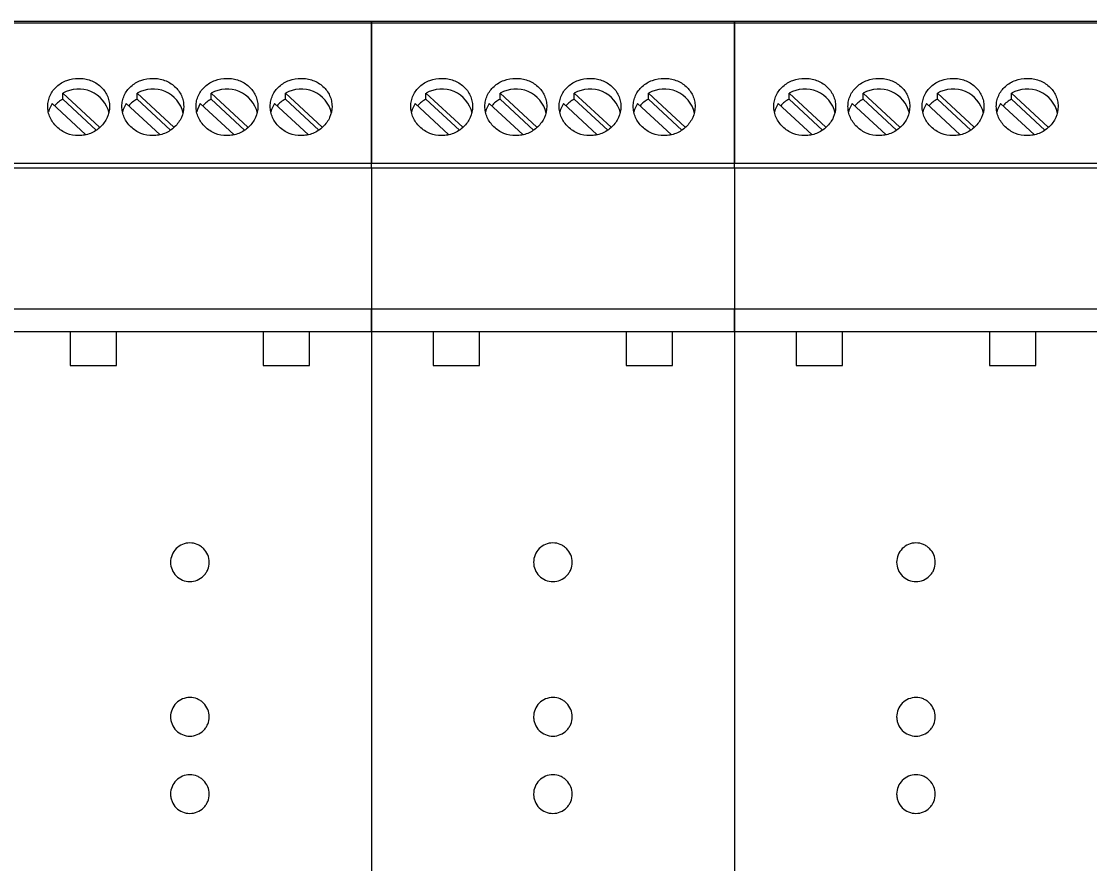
# Model space of a CAD drawing. Header units: millimetres. Extents: x 4137 to 6698, y 1400 to 3585.
# Drawn here: x 5140.4 to 5209.5, y 2240.8 to 2295.3 of the extents above; entities that cross this region are included whole.
import ezdxf

# ---------------------------------------------------------------- set-up
doc = ezdxf.new("R2010")
doc.units = ezdxf.units.MM
doc.layers.add('000-PI-Oprema', color=30, linetype='Continuous', lineweight=5)

msp = doc.modelspace()

# ---------------------------------------------------------------- linework, layer by layer
at = {"layer": '000-PI-Oprema', "color": 0, "linetype": 'ByBlock', "lineweight": 0}
for p, q in [((5163.045, 2295.278), (5139.545, 2295.278)), ((5139.545, 2295.178), (5163.045, 2295.178)), ((5163.045, 2295.278), (5163.045, 2295.178)), ((5186.545, 2295.278), (5163.045, 2295.278)), ((5163.045, 2295.178), (5163.045, 2295.278)), ((5163.045, 2295.178), (5163.045, 2286.078)), ((5163.045, 2286.078), (5163.045, 2295.178)), ((5163.045, 2295.178), (5186.545, 2295.178)), ((5186.545, 2295.278), (5186.545, 2295.178)), ((5210.045, 2295.278), (5186.545, 2295.278)), ((5186.545, 2295.178), (5186.545, 2295.278)), ((5186.545, 2295.178), (5186.545, 2286.078)), ((5186.545, 2286.078), (5186.545, 2295.178)), ((5186.545, 2295.178), (5210.045, 2295.178)), ((5143.079, 2290.252), (5143.079, 2290.627)), ((5145.455, 2288.424), (5143.079, 2290.627)), ((5145.24, 2288.249), (5143.079, 2290.252)), ((5147.879, 2290.252), (5147.879, 2290.627)), ((5150.255, 2288.424), (5147.879, 2290.627)), ((5150.04, 2288.249), (5147.879, 2290.252)), ((5152.679, 2290.252), (5152.679, 2290.627)), ((5155.055, 2288.424), (5152.679, 2290.627)), ((5154.84, 2288.249), (5152.679, 2290.252)), ((5157.479, 2290.252), (5157.479, 2290.627)), ((5159.855, 2288.424), (5157.479, 2290.627)), ((5159.64, 2288.249), (5157.479, 2290.252)), ((5166.579, 2290.252), (5166.579, 2290.627)), ((5168.955, 2288.424), (5166.579, 2290.627)), ((5168.74, 2288.249), (5166.579, 2290.252)), ((5171.379, 2290.252), (5171.379, 2290.627)), ((5173.755, 2288.424), (5171.379, 2290.627)), ((5173.54, 2288.249), (5171.379, 2290.252)), ((5176.179, 2290.252), (5176.179, 2290.627)), ((5178.555, 2288.424), (5176.179, 2290.627)), ((5178.34, 2288.249), (5176.179, 2290.252)), ((5180.979, 2290.252), (5180.979, 2290.627)), ((5183.355, 2288.424), (5180.979, 2290.627)), ((5183.14, 2288.249), (5180.979, 2290.252)), ((5190.079, 2290.252), (5190.079, 2290.627)), ((5192.455, 2288.424), (5190.079, 2290.627)), ((5192.24, 2288.249), (5190.079, 2290.252)), ((5194.879, 2290.252), (5194.879, 2290.627)), ((5197.255, 2288.424), (5194.879, 2290.627)), ((5197.04, 2288.249), (5194.879, 2290.252)), ((5199.679, 2290.252), (5199.679, 2290.627)), ((5202.055, 2288.424), (5199.679, 2290.627)), ((5201.84, 2288.249), (5199.679, 2290.252)), ((5204.479, 2290.252), (5204.479, 2290.627)), ((5206.855, 2288.424), (5204.479, 2290.627)), ((5206.64, 2288.249), (5204.479, 2290.252)), ((5142.372, 2289.971), (5144.544, 2287.957)), ((5147.172, 2289.971), (5149.344, 2287.957)), ((5151.972, 2289.971), (5154.144, 2287.957)), ((5156.772, 2289.971), (5158.944, 2287.957)), ((5165.872, 2289.971), (5168.044, 2287.957)), ((5170.672, 2289.971), (5172.844, 2287.957)), ((5175.472, 2289.971), (5177.644, 2287.957)), ((5180.272, 2289.971), (5182.444, 2287.957)), ((5189.372, 2289.971), (5191.544, 2287.957)), ((5194.172, 2289.971), (5196.344, 2287.957)), ((5198.972, 2289.971), (5201.144, 2287.957)), ((5203.772, 2289.971), (5205.944, 2287.957)), ((5163.045, 2286.078), (5139.545, 2286.078)), ((5163.045, 2285.778), (5163.045, 2286.078)), ((5186.545, 2286.078), (5163.045, 2286.078)), ((5163.045, 2285.778), (5163.045, 2286.078)), ((5186.545, 2285.778), (5186.545, 2286.078)), ((5210.045, 2286.078), (5186.545, 2286.078)), ((5186.545, 2285.778), (5186.545, 2286.078)), ((5163.045, 2285.778), (5139.545, 2285.778)), ((5163.045, 2285.778), (5163.045, 2276.672)), ((5186.545, 2285.778), (5163.045, 2285.778)), ((5163.045, 2285.778), (5163.045, 2276.672)), ((5186.545, 2285.778), (5186.545, 2276.672)), ((5210.045, 2285.778), (5186.545, 2285.778)), ((5186.545, 2285.778), (5186.545, 2276.672)), ((5139.545, 2276.672), (5163.045, 2276.672)), ((5163.045, 2276.672), (5163.045, 2275.204)), ((5163.045, 2276.672), (5186.545, 2276.672)), ((5163.045, 2275.204), (5163.045, 2276.672)), ((5186.545, 2276.672), (5186.545, 2275.204)), ((5186.545, 2276.672), (5210.045, 2276.672)), ((5186.545, 2275.204), (5186.545, 2276.672)), ((5139.545, 2275.204), (5143.545, 2275.204)), ((5143.545, 2275.204), (5143.545, 2273.004)), ((5143.545, 2275.204), (5146.545, 2275.204)), ((5146.545, 2273.004), (5146.545, 2275.204)), ((5146.545, 2275.204), (5156.045, 2275.204)), ((5156.045, 2275.204), (5156.045, 2273.004)), ((5156.045, 2275.204), (5159.045, 2275.204)), ((5159.045, 2273.004), (5159.045, 2275.204)), ((5159.045, 2275.204), (5163.045, 2275.204)), ((5163.045, 2275.204), (5163.045, 2195.778)), ((5163.045, 2275.204), (5163.045, 2195.778)), ((5163.045, 2275.204), (5167.045, 2275.204)), ((5167.045, 2275.204), (5167.045, 2273.004)), ((5167.045, 2275.204), (5170.045, 2275.204)), ((5170.045, 2273.004), (5170.045, 2275.204)), ((5170.045, 2275.204), (5179.545, 2275.204)), ((5179.545, 2275.204), (5179.545, 2273.004)), ((5179.545, 2275.204), (5182.545, 2275.204)), ((5182.545, 2273.004), (5182.545, 2275.204)), ((5182.545, 2275.204), (5186.545, 2275.204)), ((5186.545, 2275.204), (5186.545, 2195.778)), ((5186.545, 2275.204), (5186.545, 2195.778)), ((5186.545, 2275.204), (5190.545, 2275.204)), ((5190.545, 2275.204), (5190.545, 2273.004)), ((5190.545, 2275.204), (5193.545, 2275.204)), ((5193.545, 2273.004), (5193.545, 2275.204)), ((5193.545, 2275.204), (5203.045, 2275.204)), ((5203.045, 2275.204), (5203.045, 2273.004)), ((5203.045, 2275.204), (5206.045, 2275.204)), ((5206.045, 2273.004), (5206.045, 2275.204)), ((5206.045, 2275.204), (5210.045, 2275.204)), ((5143.545, 2273.004), (5146.545, 2273.004)), ((5156.045, 2273.004), (5159.045, 2273.004)), ((5167.045, 2273.004), (5170.045, 2273.004)), ((5179.545, 2273.004), (5182.545, 2273.004)), ((5190.545, 2273.004), (5193.545, 2273.004)), ((5203.045, 2273.004), (5206.045, 2273.004))]:
    msp.add_line(p, q, dxfattribs=at)
at = {"layer": '000-PI-Oprema', "color": 0, "linetype": 'ByBlock', "lineweight": 0, "flags": 128}
for points in [[(5142.372, 2289.971), (5142.18, 2289.565), (5142.138, 2289.414)], [(5147.172, 2289.971), (5146.98, 2289.565), (5146.938, 2289.414)], [(5151.972, 2289.971), (5151.78, 2289.565), (5151.738, 2289.414)], [(5156.772, 2289.971), (5156.58, 2289.565), (5156.538, 2289.414)], [(5165.872, 2289.971), (5165.68, 2289.565), (5165.638, 2289.414)], [(5170.672, 2289.971), (5170.48, 2289.565), (5170.438, 2289.414)], [(5175.472, 2289.971), (5175.28, 2289.565), (5175.238, 2289.414)], [(5180.272, 2289.971), (5180.08, 2289.565), (5180.038, 2289.414)], [(5189.372, 2289.971), (5189.18, 2289.565), (5189.138, 2289.414)], [(5194.172, 2289.971), (5193.98, 2289.565), (5193.938, 2289.414)], [(5198.972, 2289.971), (5198.78, 2289.565), (5198.738, 2289.414)], [(5203.772, 2289.971), (5203.58, 2289.565), (5203.538, 2289.414)]]:
    msp.add_lwpolyline(points, dxfattribs=at)
at = {"layer": '000-PI-Oprema', "color": 0, "linetype": 'ByBlock', "lineweight": 0}
for centre, radius, start, end in [((5144.098, 2288.879), 2.023, 13.40006, 120.22754), ((5148.898, 2288.879), 2.023, 13.40006, 120.22754), ((5153.698, 2288.879), 2.023, 13.40006, 120.22754), ((5158.498, 2288.879), 2.023, 13.40006, 120.22754), ((5167.598, 2288.879), 2.023, 13.40006, 120.22754), ((5172.398, 2288.879), 2.023, 13.40006, 120.22754), ((5177.198, 2288.879), 2.023, 13.40006, 120.22754), ((5181.998, 2288.879), 2.023, 13.40006, 120.22754), ((5191.098, 2288.879), 2.023, 13.40006, 120.22754), ((5195.898, 2288.879), 2.023, 13.40006, 120.22754), ((5200.698, 2288.879), 2.023, 13.40006, 120.22754), ((5205.498, 2288.879), 2.023, 13.40006, 120.22754), ((5144.017, 2288.527), 1.964, 118.52592, 138.89397), ((5148.817, 2288.527), 1.964, 118.52592, 138.89397), ((5153.617, 2288.527), 1.964, 118.52592, 138.89397), ((5158.417, 2288.527), 1.964, 118.52592, 138.89397), ((5167.517, 2288.527), 1.964, 118.52592, 138.89397), ((5172.317, 2288.527), 1.964, 118.52592, 138.89397), ((5177.117, 2288.527), 1.964, 118.52592, 138.89397), ((5181.917, 2288.527), 1.964, 118.52592, 138.89397), ((5191.017, 2288.527), 1.964, 118.52592, 138.89397), ((5195.817, 2288.527), 1.964, 118.52592, 138.89397), ((5200.617, 2288.527), 1.964, 118.52592, 138.89397), ((5205.417, 2288.527), 1.964, 118.52592, 138.89397)]:
    msp.add_arc(centre, radius, start, end, dxfattribs=at)
for points, knots in [([(5144.095, 2287.883), (5144.227, 2287.883), (5144.357, 2287.896), (5144.613, 2287.945), (5144.74, 2287.982), (5144.982, 2288.079), (5145.097, 2288.138), (5145.314, 2288.278), (5145.417, 2288.359), (5145.694, 2288.623), (5145.843, 2288.835), (5146.042, 2289.289), (5146.095, 2289.535), (5146.095, 2289.898), (5146.082, 2290.021), (5146.031, 2290.256), (5145.993, 2290.371), (5145.893, 2290.591), (5145.83, 2290.698), (5145.686, 2290.894), (5145.603, 2290.985), (5145.416, 2291.152), (5145.316, 2291.227), (5145.099, 2291.356), (5144.982, 2291.412), (5144.74, 2291.501), (5144.615, 2291.535), (5144.359, 2291.58), (5144.226, 2291.592), (5143.835, 2291.592), (5143.571, 2291.546), (5143.09, 2291.368), (5142.867, 2291.236), (5142.59, 2290.988), (5142.505, 2290.895), (5142.36, 2290.699), (5142.298, 2290.594), (5142.198, 2290.374), (5142.159, 2290.257), (5142.108, 2290.022), (5142.095, 2289.902), (5142.095, 2289.657), (5142.108, 2289.536), (5142.158, 2289.297), (5142.197, 2289.178), (5142.297, 2288.949), (5142.358, 2288.84), (5142.503, 2288.634), (5142.587, 2288.536), (5142.864, 2288.271), (5143.087, 2288.128), (5143.568, 2287.935), (5143.83, 2287.883), (5144.095, 2287.883)], [0, 0, 0, 0, 0.03125, 0.03125, 0.0625, 0.0625, 0.09375, 0.09375, 0.125, 0.125, 0.1875, 0.1875, 0.25, 0.25, 0.28125, 0.28125, 0.3125, 0.3125, 0.34375, 0.34375, 0.375, 0.375, 0.40625, 0.40625, 0.4375, 0.4375, 0.46875, 0.46875, 0.5, 0.5, 0.5625, 0.5625, 0.625, 0.625, 0.65625, 0.65625, 0.6875, 0.6875, 0.71875, 0.71875, 0.75, 0.75, 0.78125, 0.78125, 0.8125, 0.8125, 0.84375, 0.84375, 0.875, 0.875, 0.9375, 0.9375, 1, 1, 1, 1]), ([(5148.895, 2287.883), (5149.027, 2287.883), (5149.157, 2287.896), (5149.413, 2287.945), (5149.54, 2287.982), (5149.782, 2288.079), (5149.897, 2288.138), (5150.114, 2288.278), (5150.217, 2288.359), (5150.494, 2288.623), (5150.643, 2288.835), (5150.842, 2289.289), (5150.895, 2289.535), (5150.895, 2289.898), (5150.882, 2290.021), (5150.831, 2290.256), (5150.793, 2290.371), (5150.693, 2290.591), (5150.63, 2290.698), (5150.486, 2290.894), (5150.403, 2290.985), (5150.216, 2291.152), (5150.116, 2291.227), (5149.899, 2291.356), (5149.782, 2291.412), (5149.54, 2291.501), (5149.415, 2291.535), (5149.159, 2291.58), (5149.026, 2291.592), (5148.635, 2291.592), (5148.371, 2291.546), (5147.89, 2291.368), (5147.667, 2291.236), (5147.39, 2290.988), (5147.305, 2290.895), (5147.16, 2290.699), (5147.098, 2290.594), (5146.998, 2290.374), (5146.959, 2290.257), (5146.908, 2290.022), (5146.895, 2289.902), (5146.895, 2289.657), (5146.908, 2289.536), (5146.958, 2289.297), (5146.997, 2289.178), (5147.097, 2288.949), (5147.158, 2288.84), (5147.303, 2288.634), (5147.387, 2288.536), (5147.664, 2288.271), (5147.887, 2288.128), (5148.368, 2287.935), (5148.63, 2287.883), (5148.895, 2287.883)], [0, 0, 0, 0, 0.03125, 0.03125, 0.0625, 0.0625, 0.09375, 0.09375, 0.125, 0.125, 0.1875, 0.1875, 0.25, 0.25, 0.28125, 0.28125, 0.3125, 0.3125, 0.34375, 0.34375, 0.375, 0.375, 0.40625, 0.40625, 0.4375, 0.4375, 0.46875, 0.46875, 0.5, 0.5, 0.5625, 0.5625, 0.625, 0.625, 0.65625, 0.65625, 0.6875, 0.6875, 0.71875, 0.71875, 0.75, 0.75, 0.78125, 0.78125, 0.8125, 0.8125, 0.84375, 0.84375, 0.875, 0.875, 0.9375, 0.9375, 1, 1, 1, 1]), ([(5153.695, 2287.883), (5153.827, 2287.883), (5153.957, 2287.896), (5154.213, 2287.945), (5154.34, 2287.982), (5154.582, 2288.079), (5154.697, 2288.138), (5154.914, 2288.278), (5155.017, 2288.359), (5155.294, 2288.623), (5155.443, 2288.835), (5155.642, 2289.289), (5155.695, 2289.535), (5155.695, 2289.898), (5155.682, 2290.021), (5155.631, 2290.256), (5155.593, 2290.371), (5155.493, 2290.591), (5155.43, 2290.698), (5155.286, 2290.894), (5155.203, 2290.985), (5155.016, 2291.152), (5154.916, 2291.227), (5154.699, 2291.356), (5154.582, 2291.412), (5154.34, 2291.501), (5154.215, 2291.535), (5153.959, 2291.58), (5153.826, 2291.592), (5153.435, 2291.592), (5153.171, 2291.546), (5152.69, 2291.368), (5152.467, 2291.236), (5152.19, 2290.988), (5152.105, 2290.895), (5151.96, 2290.699), (5151.898, 2290.594), (5151.798, 2290.374), (5151.759, 2290.257), (5151.708, 2290.022), (5151.695, 2289.902), (5151.695, 2289.657), (5151.708, 2289.536), (5151.758, 2289.297), (5151.797, 2289.178), (5151.897, 2288.949), (5151.958, 2288.84), (5152.103, 2288.634), (5152.187, 2288.536), (5152.464, 2288.271), (5152.687, 2288.128), (5153.168, 2287.935), (5153.43, 2287.883), (5153.695, 2287.883)], [0, 0, 0, 0, 0.03125, 0.03125, 0.0625, 0.0625, 0.09375, 0.09375, 0.125, 0.125, 0.1875, 0.1875, 0.25, 0.25, 0.28125, 0.28125, 0.3125, 0.3125, 0.34375, 0.34375, 0.375, 0.375, 0.40625, 0.40625, 0.4375, 0.4375, 0.46875, 0.46875, 0.5, 0.5, 0.5625, 0.5625, 0.625, 0.625, 0.65625, 0.65625, 0.6875, 0.6875, 0.71875, 0.71875, 0.75, 0.75, 0.78125, 0.78125, 0.8125, 0.8125, 0.84375, 0.84375, 0.875, 0.875, 0.9375, 0.9375, 1, 1, 1, 1]), ([(5158.495, 2287.883), (5158.627, 2287.883), (5158.757, 2287.896), (5159.013, 2287.945), (5159.14, 2287.982), (5159.382, 2288.079), (5159.497, 2288.138), (5159.714, 2288.278), (5159.817, 2288.359), (5160.094, 2288.623), (5160.243, 2288.835), (5160.442, 2289.289), (5160.495, 2289.535), (5160.495, 2289.898), (5160.482, 2290.021), (5160.431, 2290.256), (5160.393, 2290.371), (5160.293, 2290.591), (5160.23, 2290.698), (5160.086, 2290.894), (5160.003, 2290.985), (5159.816, 2291.152), (5159.716, 2291.227), (5159.499, 2291.356), (5159.382, 2291.412), (5159.14, 2291.501), (5159.015, 2291.535), (5158.759, 2291.58), (5158.626, 2291.592), (5158.235, 2291.592), (5157.971, 2291.546), (5157.49, 2291.368), (5157.267, 2291.236), (5156.99, 2290.988), (5156.905, 2290.895), (5156.76, 2290.699), (5156.698, 2290.594), (5156.598, 2290.374), (5156.559, 2290.257), (5156.508, 2290.022), (5156.495, 2289.902), (5156.495, 2289.657), (5156.508, 2289.536), (5156.558, 2289.297), (5156.597, 2289.178), (5156.697, 2288.949), (5156.758, 2288.84), (5156.903, 2288.634), (5156.987, 2288.536), (5157.264, 2288.271), (5157.487, 2288.128), (5157.968, 2287.935), (5158.23, 2287.883), (5158.495, 2287.883)], [0, 0, 0, 0, 0.03125, 0.03125, 0.0625, 0.0625, 0.09375, 0.09375, 0.125, 0.125, 0.1875, 0.1875, 0.25, 0.25, 0.28125, 0.28125, 0.3125, 0.3125, 0.34375, 0.34375, 0.375, 0.375, 0.40625, 0.40625, 0.4375, 0.4375, 0.46875, 0.46875, 0.5, 0.5, 0.5625, 0.5625, 0.625, 0.625, 0.65625, 0.65625, 0.6875, 0.6875, 0.71875, 0.71875, 0.75, 0.75, 0.78125, 0.78125, 0.8125, 0.8125, 0.84375, 0.84375, 0.875, 0.875, 0.9375, 0.9375, 1, 1, 1, 1]), ([(5167.595, 2287.883), (5167.727, 2287.883), (5167.857, 2287.896), (5168.113, 2287.945), (5168.24, 2287.982), (5168.482, 2288.079), (5168.597, 2288.138), (5168.814, 2288.278), (5168.917, 2288.359), (5169.194, 2288.623), (5169.343, 2288.835), (5169.542, 2289.289), (5169.595, 2289.535), (5169.595, 2289.898), (5169.582, 2290.021), (5169.531, 2290.256), (5169.493, 2290.371), (5169.393, 2290.591), (5169.33, 2290.698), (5169.186, 2290.894), (5169.103, 2290.985), (5168.916, 2291.152), (5168.816, 2291.227), (5168.599, 2291.356), (5168.482, 2291.412), (5168.24, 2291.501), (5168.115, 2291.535), (5167.859, 2291.58), (5167.726, 2291.592), (5167.335, 2291.592), (5167.071, 2291.546), (5166.59, 2291.368), (5166.367, 2291.236), (5166.09, 2290.988), (5166.005, 2290.895), (5165.86, 2290.699), (5165.798, 2290.594), (5165.698, 2290.374), (5165.659, 2290.257), (5165.608, 2290.022), (5165.595, 2289.902), (5165.595, 2289.657), (5165.608, 2289.536), (5165.658, 2289.297), (5165.697, 2289.178), (5165.797, 2288.949), (5165.858, 2288.84), (5166.003, 2288.634), (5166.087, 2288.536), (5166.364, 2288.271), (5166.587, 2288.128), (5167.068, 2287.935), (5167.33, 2287.883), (5167.595, 2287.883)], [0, 0, 0, 0, 0.03125, 0.03125, 0.0625, 0.0625, 0.09375, 0.09375, 0.125, 0.125, 0.1875, 0.1875, 0.25, 0.25, 0.28125, 0.28125, 0.3125, 0.3125, 0.34375, 0.34375, 0.375, 0.375, 0.40625, 0.40625, 0.4375, 0.4375, 0.46875, 0.46875, 0.5, 0.5, 0.5625, 0.5625, 0.625, 0.625, 0.65625, 0.65625, 0.6875, 0.6875, 0.71875, 0.71875, 0.75, 0.75, 0.78125, 0.78125, 0.8125, 0.8125, 0.84375, 0.84375, 0.875, 0.875, 0.9375, 0.9375, 1, 1, 1, 1]), ([(5172.395, 2287.883), (5172.527, 2287.883), (5172.657, 2287.896), (5172.913, 2287.945), (5173.04, 2287.982), (5173.282, 2288.079), (5173.397, 2288.138), (5173.614, 2288.278), (5173.717, 2288.359), (5173.994, 2288.623), (5174.143, 2288.835), (5174.342, 2289.289), (5174.395, 2289.535), (5174.395, 2289.898), (5174.382, 2290.021), (5174.331, 2290.256), (5174.293, 2290.371), (5174.193, 2290.591), (5174.13, 2290.698), (5173.986, 2290.894), (5173.903, 2290.985), (5173.716, 2291.152), (5173.616, 2291.227), (5173.399, 2291.356), (5173.282, 2291.412), (5173.04, 2291.501), (5172.915, 2291.535), (5172.659, 2291.58), (5172.526, 2291.592), (5172.135, 2291.592), (5171.871, 2291.546), (5171.39, 2291.368), (5171.167, 2291.236), (5170.89, 2290.988), (5170.805, 2290.895), (5170.66, 2290.699), (5170.598, 2290.594), (5170.498, 2290.374), (5170.459, 2290.257), (5170.408, 2290.022), (5170.395, 2289.902), (5170.395, 2289.657), (5170.408, 2289.536), (5170.458, 2289.297), (5170.497, 2289.178), (5170.597, 2288.949), (5170.658, 2288.84), (5170.803, 2288.634), (5170.887, 2288.536), (5171.164, 2288.271), (5171.387, 2288.128), (5171.868, 2287.935), (5172.13, 2287.883), (5172.395, 2287.883)], [0, 0, 0, 0, 0.03125, 0.03125, 0.0625, 0.0625, 0.09375, 0.09375, 0.125, 0.125, 0.1875, 0.1875, 0.25, 0.25, 0.28125, 0.28125, 0.3125, 0.3125, 0.34375, 0.34375, 0.375, 0.375, 0.40625, 0.40625, 0.4375, 0.4375, 0.46875, 0.46875, 0.5, 0.5, 0.5625, 0.5625, 0.625, 0.625, 0.65625, 0.65625, 0.6875, 0.6875, 0.71875, 0.71875, 0.75, 0.75, 0.78125, 0.78125, 0.8125, 0.8125, 0.84375, 0.84375, 0.875, 0.875, 0.9375, 0.9375, 1, 1, 1, 1]), ([(5177.195, 2287.883), (5177.327, 2287.883), (5177.457, 2287.896), (5177.713, 2287.945), (5177.84, 2287.982), (5178.082, 2288.079), (5178.197, 2288.138), (5178.414, 2288.278), (5178.517, 2288.359), (5178.794, 2288.623), (5178.943, 2288.835), (5179.142, 2289.289), (5179.195, 2289.535), (5179.195, 2289.898), (5179.182, 2290.021), (5179.131, 2290.256), (5179.093, 2290.371), (5178.993, 2290.591), (5178.93, 2290.698), (5178.786, 2290.894), (5178.703, 2290.985), (5178.516, 2291.152), (5178.416, 2291.227), (5178.199, 2291.356), (5178.082, 2291.412), (5177.84, 2291.501), (5177.715, 2291.535), (5177.459, 2291.58), (5177.326, 2291.592), (5176.935, 2291.592), (5176.671, 2291.546), (5176.19, 2291.368), (5175.967, 2291.236), (5175.69, 2290.988), (5175.605, 2290.895), (5175.46, 2290.699), (5175.398, 2290.594), (5175.298, 2290.374), (5175.259, 2290.257), (5175.208, 2290.022), (5175.195, 2289.902), (5175.195, 2289.657), (5175.208, 2289.536), (5175.258, 2289.297), (5175.297, 2289.178), (5175.397, 2288.949), (5175.458, 2288.84), (5175.603, 2288.634), (5175.687, 2288.536), (5175.964, 2288.271), (5176.187, 2288.128), (5176.668, 2287.935), (5176.93, 2287.883), (5177.195, 2287.883)], [0, 0, 0, 0, 0.03125, 0.03125, 0.0625, 0.0625, 0.09375, 0.09375, 0.125, 0.125, 0.1875, 0.1875, 0.25, 0.25, 0.28125, 0.28125, 0.3125, 0.3125, 0.34375, 0.34375, 0.375, 0.375, 0.40625, 0.40625, 0.4375, 0.4375, 0.46875, 0.46875, 0.5, 0.5, 0.5625, 0.5625, 0.625, 0.625, 0.65625, 0.65625, 0.6875, 0.6875, 0.71875, 0.71875, 0.75, 0.75, 0.78125, 0.78125, 0.8125, 0.8125, 0.84375, 0.84375, 0.875, 0.875, 0.9375, 0.9375, 1, 1, 1, 1]), ([(5181.995, 2287.883), (5182.127, 2287.883), (5182.257, 2287.896), (5182.513, 2287.945), (5182.64, 2287.982), (5182.882, 2288.079), (5182.997, 2288.138), (5183.214, 2288.278), (5183.317, 2288.359), (5183.594, 2288.623), (5183.743, 2288.835), (5183.942, 2289.289), (5183.995, 2289.535), (5183.995, 2289.898), (5183.982, 2290.021), (5183.931, 2290.256), (5183.893, 2290.371), (5183.793, 2290.591), (5183.73, 2290.698), (5183.586, 2290.894), (5183.503, 2290.985), (5183.316, 2291.152), (5183.216, 2291.227), (5182.999, 2291.356), (5182.882, 2291.412), (5182.64, 2291.501), (5182.515, 2291.535), (5182.259, 2291.58), (5182.126, 2291.592), (5181.735, 2291.592), (5181.471, 2291.546), (5180.99, 2291.368), (5180.767, 2291.236), (5180.49, 2290.988), (5180.405, 2290.895), (5180.26, 2290.699), (5180.198, 2290.594), (5180.098, 2290.374), (5180.059, 2290.257), (5180.008, 2290.022), (5179.995, 2289.902), (5179.995, 2289.657), (5180.008, 2289.536), (5180.058, 2289.297), (5180.097, 2289.178), (5180.197, 2288.949), (5180.258, 2288.84), (5180.403, 2288.634), (5180.487, 2288.536), (5180.764, 2288.271), (5180.987, 2288.128), (5181.468, 2287.935), (5181.73, 2287.883), (5181.995, 2287.883)], [0, 0, 0, 0, 0.03125, 0.03125, 0.0625, 0.0625, 0.09375, 0.09375, 0.125, 0.125, 0.1875, 0.1875, 0.25, 0.25, 0.28125, 0.28125, 0.3125, 0.3125, 0.34375, 0.34375, 0.375, 0.375, 0.40625, 0.40625, 0.4375, 0.4375, 0.46875, 0.46875, 0.5, 0.5, 0.5625, 0.5625, 0.625, 0.625, 0.65625, 0.65625, 0.6875, 0.6875, 0.71875, 0.71875, 0.75, 0.75, 0.78125, 0.78125, 0.8125, 0.8125, 0.84375, 0.84375, 0.875, 0.875, 0.9375, 0.9375, 1, 1, 1, 1]), ([(5191.095, 2287.883), (5191.227, 2287.883), (5191.357, 2287.896), (5191.613, 2287.945), (5191.74, 2287.982), (5191.982, 2288.079), (5192.097, 2288.138), (5192.314, 2288.278), (5192.417, 2288.359), (5192.694, 2288.623), (5192.843, 2288.835), (5193.042, 2289.289), (5193.095, 2289.535), (5193.095, 2289.898), (5193.082, 2290.021), (5193.031, 2290.256), (5192.993, 2290.371), (5192.893, 2290.591), (5192.83, 2290.698), (5192.686, 2290.894), (5192.603, 2290.985), (5192.416, 2291.152), (5192.316, 2291.227), (5192.099, 2291.356), (5191.982, 2291.412), (5191.74, 2291.501), (5191.615, 2291.535), (5191.359, 2291.58), (5191.226, 2291.592), (5190.835, 2291.592), (5190.571, 2291.546), (5190.09, 2291.368), (5189.867, 2291.236), (5189.59, 2290.988), (5189.505, 2290.895), (5189.36, 2290.699), (5189.298, 2290.594), (5189.198, 2290.374), (5189.159, 2290.257), (5189.108, 2290.022), (5189.095, 2289.902), (5189.095, 2289.657), (5189.108, 2289.536), (5189.158, 2289.297), (5189.197, 2289.178), (5189.297, 2288.949), (5189.358, 2288.84), (5189.503, 2288.634), (5189.587, 2288.536), (5189.864, 2288.271), (5190.087, 2288.128), (5190.568, 2287.935), (5190.83, 2287.883), (5191.095, 2287.883)], [0, 0, 0, 0, 0.03125, 0.03125, 0.0625, 0.0625, 0.09375, 0.09375, 0.125, 0.125, 0.1875, 0.1875, 0.25, 0.25, 0.28125, 0.28125, 0.3125, 0.3125, 0.34375, 0.34375, 0.375, 0.375, 0.40625, 0.40625, 0.4375, 0.4375, 0.46875, 0.46875, 0.5, 0.5, 0.5625, 0.5625, 0.625, 0.625, 0.65625, 0.65625, 0.6875, 0.6875, 0.71875, 0.71875, 0.75, 0.75, 0.78125, 0.78125, 0.8125, 0.8125, 0.84375, 0.84375, 0.875, 0.875, 0.9375, 0.9375, 1, 1, 1, 1]), ([(5195.895, 2287.883), (5196.027, 2287.883), (5196.157, 2287.896), (5196.413, 2287.945), (5196.54, 2287.982), (5196.782, 2288.079), (5196.897, 2288.138), (5197.114, 2288.278), (5197.217, 2288.359), (5197.494, 2288.623), (5197.643, 2288.835), (5197.842, 2289.289), (5197.895, 2289.535), (5197.895, 2289.898), (5197.882, 2290.021), (5197.831, 2290.256), (5197.793, 2290.371), (5197.693, 2290.591), (5197.63, 2290.698), (5197.486, 2290.894), (5197.403, 2290.985), (5197.216, 2291.152), (5197.116, 2291.227), (5196.899, 2291.356), (5196.782, 2291.412), (5196.54, 2291.501), (5196.415, 2291.535), (5196.159, 2291.58), (5196.026, 2291.592), (5195.635, 2291.592), (5195.371, 2291.546), (5194.89, 2291.368), (5194.667, 2291.236), (5194.39, 2290.988), (5194.305, 2290.895), (5194.16, 2290.699), (5194.098, 2290.594), (5193.998, 2290.374), (5193.959, 2290.257), (5193.908, 2290.022), (5193.895, 2289.902), (5193.895, 2289.657), (5193.908, 2289.536), (5193.958, 2289.297), (5193.997, 2289.178), (5194.097, 2288.949), (5194.158, 2288.84), (5194.303, 2288.634), (5194.387, 2288.536), (5194.664, 2288.271), (5194.887, 2288.128), (5195.368, 2287.935), (5195.63, 2287.883), (5195.895, 2287.883)], [0, 0, 0, 0, 0.03125, 0.03125, 0.0625, 0.0625, 0.09375, 0.09375, 0.125, 0.125, 0.1875, 0.1875, 0.25, 0.25, 0.28125, 0.28125, 0.3125, 0.3125, 0.34375, 0.34375, 0.375, 0.375, 0.40625, 0.40625, 0.4375, 0.4375, 0.46875, 0.46875, 0.5, 0.5, 0.5625, 0.5625, 0.625, 0.625, 0.65625, 0.65625, 0.6875, 0.6875, 0.71875, 0.71875, 0.75, 0.75, 0.78125, 0.78125, 0.8125, 0.8125, 0.84375, 0.84375, 0.875, 0.875, 0.9375, 0.9375, 1, 1, 1, 1]), ([(5200.695, 2287.883), (5200.827, 2287.883), (5200.957, 2287.896), (5201.213, 2287.945), (5201.34, 2287.982), (5201.582, 2288.079), (5201.697, 2288.138), (5201.914, 2288.278), (5202.017, 2288.359), (5202.294, 2288.623), (5202.443, 2288.835), (5202.642, 2289.289), (5202.695, 2289.535), (5202.695, 2289.898), (5202.682, 2290.021), (5202.631, 2290.256), (5202.593, 2290.371), (5202.493, 2290.591), (5202.43, 2290.698), (5202.286, 2290.894), (5202.203, 2290.985), (5202.016, 2291.152), (5201.916, 2291.227), (5201.699, 2291.356), (5201.582, 2291.412), (5201.34, 2291.501), (5201.215, 2291.535), (5200.959, 2291.58), (5200.826, 2291.592), (5200.435, 2291.592), (5200.171, 2291.546), (5199.69, 2291.368), (5199.467, 2291.236), (5199.19, 2290.988), (5199.105, 2290.895), (5198.96, 2290.699), (5198.898, 2290.594), (5198.798, 2290.374), (5198.759, 2290.257), (5198.708, 2290.022), (5198.695, 2289.902), (5198.695, 2289.657), (5198.708, 2289.536), (5198.758, 2289.297), (5198.797, 2289.178), (5198.897, 2288.949), (5198.958, 2288.84), (5199.103, 2288.634), (5199.187, 2288.536), (5199.464, 2288.271), (5199.687, 2288.128), (5200.168, 2287.935), (5200.43, 2287.883), (5200.695, 2287.883)], [0, 0, 0, 0, 0.03125, 0.03125, 0.0625, 0.0625, 0.09375, 0.09375, 0.125, 0.125, 0.1875, 0.1875, 0.25, 0.25, 0.28125, 0.28125, 0.3125, 0.3125, 0.34375, 0.34375, 0.375, 0.375, 0.40625, 0.40625, 0.4375, 0.4375, 0.46875, 0.46875, 0.5, 0.5, 0.5625, 0.5625, 0.625, 0.625, 0.65625, 0.65625, 0.6875, 0.6875, 0.71875, 0.71875, 0.75, 0.75, 0.78125, 0.78125, 0.8125, 0.8125, 0.84375, 0.84375, 0.875, 0.875, 0.9375, 0.9375, 1, 1, 1, 1]), ([(5205.495, 2287.883), (5205.627, 2287.883), (5205.757, 2287.896), (5206.013, 2287.945), (5206.14, 2287.982), (5206.382, 2288.079), (5206.497, 2288.138), (5206.714, 2288.278), (5206.817, 2288.359), (5207.094, 2288.623), (5207.243, 2288.835), (5207.442, 2289.289), (5207.495, 2289.535), (5207.495, 2289.898), (5207.482, 2290.021), (5207.431, 2290.256), (5207.393, 2290.371), (5207.293, 2290.591), (5207.23, 2290.698), (5207.086, 2290.894), (5207.003, 2290.985), (5206.816, 2291.152), (5206.716, 2291.227), (5206.499, 2291.356), (5206.382, 2291.412), (5206.14, 2291.501), (5206.015, 2291.535), (5205.759, 2291.58), (5205.626, 2291.592), (5205.235, 2291.592), (5204.971, 2291.546), (5204.49, 2291.368), (5204.267, 2291.236), (5203.99, 2290.988), (5203.905, 2290.895), (5203.76, 2290.699), (5203.698, 2290.594), (5203.598, 2290.374), (5203.559, 2290.257), (5203.508, 2290.022), (5203.495, 2289.902), (5203.495, 2289.657), (5203.508, 2289.536), (5203.558, 2289.297), (5203.597, 2289.178), (5203.697, 2288.949), (5203.758, 2288.84), (5203.903, 2288.634), (5203.987, 2288.536), (5204.264, 2288.271), (5204.487, 2288.128), (5204.968, 2287.935), (5205.23, 2287.883), (5205.495, 2287.883)], [0, 0, 0, 0, 0.03125, 0.03125, 0.0625, 0.0625, 0.09375, 0.09375, 0.125, 0.125, 0.1875, 0.1875, 0.25, 0.25, 0.28125, 0.28125, 0.3125, 0.3125, 0.34375, 0.34375, 0.375, 0.375, 0.40625, 0.40625, 0.4375, 0.4375, 0.46875, 0.46875, 0.5, 0.5, 0.5625, 0.5625, 0.625, 0.625, 0.65625, 0.65625, 0.6875, 0.6875, 0.71875, 0.71875, 0.75, 0.75, 0.78125, 0.78125, 0.8125, 0.8125, 0.84375, 0.84375, 0.875, 0.875, 0.9375, 0.9375, 1, 1, 1, 1]), ([(5152.545, 2260.278), (5152.545, 2260.114), (5152.513, 2259.952), (5152.419, 2259.725), (5152.381, 2259.654), (5152.29, 2259.518), (5152.238, 2259.453), (5152.065, 2259.28), (5151.925, 2259.187), (5151.624, 2259.061), (5151.459, 2259.028), (5151.132, 2259.028), (5150.967, 2259.061), (5150.664, 2259.187), (5150.526, 2259.279), (5150.293, 2259.512), (5150.202, 2259.65), (5150.077, 2259.953), (5150.045, 2260.116), (5150.045, 2260.441), (5150.078, 2260.605), (5150.201, 2260.905), (5150.294, 2261.045), (5150.524, 2261.275), (5150.663, 2261.369), (5150.965, 2261.495), (5151.129, 2261.528), (5151.459, 2261.528), (5151.622, 2261.496), (5151.85, 2261.401), (5151.922, 2261.363), (5152.058, 2261.272), (5152.122, 2261.219), (5152.295, 2261.046), (5152.388, 2260.906), (5152.512, 2260.606), (5152.545, 2260.443), (5152.545, 2260.278)], [0, 0, 0, 0, 0.0625, 0.0625, 0.09375, 0.09375, 0.125, 0.125, 0.1875, 0.1875, 0.25, 0.25, 0.3125, 0.3125, 0.375, 0.375, 0.4375, 0.4375, 0.5, 0.5, 0.5625, 0.5625, 0.625, 0.625, 0.6875, 0.6875, 0.75, 0.75, 0.8125, 0.8125, 0.84375, 0.84375, 0.875, 0.875, 0.9375, 0.9375, 1, 1, 1, 1]), ([(5176.045, 2260.278), (5176.045, 2260.114), (5176.013, 2259.952), (5175.919, 2259.725), (5175.881, 2259.654), (5175.79, 2259.518), (5175.738, 2259.453), (5175.565, 2259.28), (5175.425, 2259.187), (5175.124, 2259.061), (5174.959, 2259.028), (5174.632, 2259.028), (5174.467, 2259.061), (5174.164, 2259.187), (5174.026, 2259.279), (5173.793, 2259.512), (5173.702, 2259.65), (5173.577, 2259.953), (5173.545, 2260.116), (5173.545, 2260.441), (5173.578, 2260.605), (5173.701, 2260.905), (5173.794, 2261.045), (5174.024, 2261.275), (5174.163, 2261.369), (5174.465, 2261.495), (5174.629, 2261.528), (5174.959, 2261.528), (5175.122, 2261.496), (5175.35, 2261.401), (5175.422, 2261.363), (5175.558, 2261.272), (5175.622, 2261.219), (5175.795, 2261.046), (5175.888, 2260.906), (5176.012, 2260.606), (5176.045, 2260.443), (5176.045, 2260.278)], [0, 0, 0, 0, 0.0625, 0.0625, 0.09375, 0.09375, 0.125, 0.125, 0.1875, 0.1875, 0.25, 0.25, 0.3125, 0.3125, 0.375, 0.375, 0.4375, 0.4375, 0.5, 0.5, 0.5625, 0.5625, 0.625, 0.625, 0.6875, 0.6875, 0.75, 0.75, 0.8125, 0.8125, 0.84375, 0.84375, 0.875, 0.875, 0.9375, 0.9375, 1, 1, 1, 1]), ([(5199.545, 2260.278), (5199.545, 2260.114), (5199.513, 2259.952), (5199.419, 2259.725), (5199.381, 2259.654), (5199.29, 2259.518), (5199.238, 2259.453), (5199.065, 2259.28), (5198.925, 2259.187), (5198.624, 2259.061), (5198.459, 2259.028), (5198.132, 2259.028), (5197.967, 2259.061), (5197.664, 2259.187), (5197.526, 2259.279), (5197.293, 2259.512), (5197.202, 2259.65), (5197.077, 2259.953), (5197.045, 2260.116), (5197.045, 2260.441), (5197.078, 2260.605), (5197.201, 2260.905), (5197.294, 2261.045), (5197.524, 2261.275), (5197.663, 2261.369), (5197.965, 2261.495), (5198.129, 2261.528), (5198.459, 2261.528), (5198.622, 2261.496), (5198.85, 2261.401), (5198.922, 2261.363), (5199.058, 2261.272), (5199.122, 2261.219), (5199.295, 2261.046), (5199.388, 2260.906), (5199.512, 2260.606), (5199.545, 2260.443), (5199.545, 2260.278)], [0, 0, 0, 0, 0.0625, 0.0625, 0.09375, 0.09375, 0.125, 0.125, 0.1875, 0.1875, 0.25, 0.25, 0.3125, 0.3125, 0.375, 0.375, 0.4375, 0.4375, 0.5, 0.5, 0.5625, 0.5625, 0.625, 0.625, 0.6875, 0.6875, 0.75, 0.75, 0.8125, 0.8125, 0.84375, 0.84375, 0.875, 0.875, 0.9375, 0.9375, 1, 1, 1, 1]), ([(5152.545, 2250.278), (5152.545, 2250.113), (5152.512, 2249.951), (5152.418, 2249.724), (5152.38, 2249.652), (5152.289, 2249.517), (5152.237, 2249.452), (5152.064, 2249.279), (5151.924, 2249.186), (5151.623, 2249.061), (5151.459, 2249.028), (5151.132, 2249.028), (5150.968, 2249.061), (5150.666, 2249.186), (5150.528, 2249.278), (5150.294, 2249.511), (5150.203, 2249.649), (5150.109, 2249.876), (5150.085, 2249.954), (5150.053, 2250.114), (5150.045, 2250.197), (5150.045, 2250.441), (5150.078, 2250.605), (5150.202, 2250.906), (5150.295, 2251.046), (5150.525, 2251.276), (5150.664, 2251.37), (5150.966, 2251.495), (5151.129, 2251.528), (5151.459, 2251.528), (5151.621, 2251.496), (5151.849, 2251.402), (5151.921, 2251.363), (5152.056, 2251.273), (5152.121, 2251.22), (5152.294, 2251.047), (5152.387, 2250.908), (5152.512, 2250.607), (5152.545, 2250.443), (5152.545, 2250.278)], [0, 0, 0, 0, 0.0625, 0.0625, 0.09375, 0.09375, 0.125, 0.125, 0.1875, 0.1875, 0.25, 0.25, 0.3125, 0.3125, 0.375, 0.375, 0.4375, 0.4375, 0.46875, 0.46875, 0.5, 0.5, 0.5625, 0.5625, 0.625, 0.625, 0.6875, 0.6875, 0.75, 0.75, 0.8125, 0.8125, 0.84375, 0.84375, 0.875, 0.875, 0.9375, 0.9375, 1, 1, 1, 1]), ([(5176.045, 2250.278), (5176.045, 2250.113), (5176.012, 2249.951), (5175.918, 2249.724), (5175.88, 2249.652), (5175.789, 2249.517), (5175.737, 2249.452), (5175.564, 2249.279), (5175.424, 2249.186), (5175.123, 2249.061), (5174.959, 2249.028), (5174.632, 2249.028), (5174.468, 2249.061), (5174.166, 2249.186), (5174.028, 2249.278), (5173.794, 2249.511), (5173.703, 2249.649), (5173.609, 2249.876), (5173.585, 2249.954), (5173.553, 2250.114), (5173.545, 2250.197), (5173.545, 2250.441), (5173.578, 2250.605), (5173.702, 2250.906), (5173.795, 2251.046), (5174.025, 2251.276), (5174.164, 2251.37), (5174.466, 2251.495), (5174.629, 2251.528), (5174.959, 2251.528), (5175.121, 2251.496), (5175.349, 2251.402), (5175.421, 2251.363), (5175.556, 2251.273), (5175.621, 2251.22), (5175.794, 2251.047), (5175.887, 2250.908), (5176.012, 2250.607), (5176.045, 2250.443), (5176.045, 2250.278)], [0, 0, 0, 0, 0.0625, 0.0625, 0.09375, 0.09375, 0.125, 0.125, 0.1875, 0.1875, 0.25, 0.25, 0.3125, 0.3125, 0.375, 0.375, 0.4375, 0.4375, 0.46875, 0.46875, 0.5, 0.5, 0.5625, 0.5625, 0.625, 0.625, 0.6875, 0.6875, 0.75, 0.75, 0.8125, 0.8125, 0.84375, 0.84375, 0.875, 0.875, 0.9375, 0.9375, 1, 1, 1, 1]), ([(5199.545, 2250.278), (5199.545, 2250.113), (5199.512, 2249.951), (5199.418, 2249.724), (5199.38, 2249.652), (5199.289, 2249.517), (5199.237, 2249.452), (5199.064, 2249.279), (5198.924, 2249.186), (5198.623, 2249.061), (5198.459, 2249.028), (5198.132, 2249.028), (5197.968, 2249.061), (5197.666, 2249.186), (5197.528, 2249.278), (5197.294, 2249.511), (5197.203, 2249.649), (5197.109, 2249.876), (5197.085, 2249.954), (5197.053, 2250.114), (5197.045, 2250.197), (5197.045, 2250.441), (5197.078, 2250.605), (5197.202, 2250.906), (5197.295, 2251.046), (5197.525, 2251.276), (5197.664, 2251.37), (5197.966, 2251.495), (5198.129, 2251.528), (5198.459, 2251.528), (5198.621, 2251.496), (5198.849, 2251.402), (5198.921, 2251.363), (5199.056, 2251.273), (5199.121, 2251.22), (5199.294, 2251.047), (5199.387, 2250.908), (5199.512, 2250.607), (5199.545, 2250.443), (5199.545, 2250.278)], [0, 0, 0, 0, 0.0625, 0.0625, 0.09375, 0.09375, 0.125, 0.125, 0.1875, 0.1875, 0.25, 0.25, 0.3125, 0.3125, 0.375, 0.375, 0.4375, 0.4375, 0.46875, 0.46875, 0.5, 0.5, 0.5625, 0.5625, 0.625, 0.625, 0.6875, 0.6875, 0.75, 0.75, 0.8125, 0.8125, 0.84375, 0.84375, 0.875, 0.875, 0.9375, 0.9375, 1, 1, 1, 1]), ([(5152.545, 2245.278), (5152.545, 2245.113), (5152.512, 2244.951), (5152.418, 2244.724), (5152.38, 2244.652), (5152.289, 2244.516), (5152.236, 2244.452), (5152.063, 2244.279), (5151.924, 2244.186), (5151.623, 2244.061), (5151.459, 2244.028), (5151.132, 2244.028), (5150.969, 2244.06), (5150.666, 2244.186), (5150.528, 2244.277), (5150.295, 2244.511), (5150.203, 2244.648), (5150.109, 2244.875), (5150.085, 2244.953), (5150.053, 2245.113), (5150.045, 2245.196), (5150.045, 2245.441), (5150.078, 2245.605), (5150.202, 2245.906), (5150.295, 2246.046), (5150.525, 2246.277), (5150.664, 2246.37), (5150.966, 2246.495), (5151.129, 2246.528), (5151.459, 2246.528), (5151.621, 2246.496), (5151.848, 2246.402), (5151.92, 2246.364), (5152.056, 2246.273), (5152.12, 2246.22), (5152.294, 2246.047), (5152.387, 2245.908), (5152.512, 2245.607), (5152.545, 2245.443), (5152.545, 2245.278)], [0, 0, 0, 0, 0.0625, 0.0625, 0.09375, 0.09375, 0.125, 0.125, 0.1875, 0.1875, 0.25, 0.25, 0.3125, 0.3125, 0.375, 0.375, 0.4375, 0.4375, 0.46875, 0.46875, 0.5, 0.5, 0.5625, 0.5625, 0.625, 0.625, 0.6875, 0.6875, 0.75, 0.75, 0.8125, 0.8125, 0.84375, 0.84375, 0.875, 0.875, 0.9375, 0.9375, 1, 1, 1, 1]), ([(5176.045, 2245.278), (5176.045, 2245.113), (5176.012, 2244.951), (5175.918, 2244.724), (5175.88, 2244.652), (5175.789, 2244.516), (5175.736, 2244.452), (5175.563, 2244.279), (5175.424, 2244.186), (5175.123, 2244.061), (5174.959, 2244.028), (5174.632, 2244.028), (5174.469, 2244.06), (5174.166, 2244.186), (5174.028, 2244.277), (5173.795, 2244.511), (5173.703, 2244.648), (5173.609, 2244.875), (5173.585, 2244.953), (5173.553, 2245.113), (5173.545, 2245.196), (5173.545, 2245.441), (5173.578, 2245.605), (5173.702, 2245.906), (5173.795, 2246.046), (5174.025, 2246.277), (5174.164, 2246.37), (5174.466, 2246.495), (5174.629, 2246.528), (5174.959, 2246.528), (5175.121, 2246.496), (5175.348, 2246.402), (5175.42, 2246.364), (5175.556, 2246.273), (5175.62, 2246.22), (5175.794, 2246.047), (5175.887, 2245.908), (5176.012, 2245.607), (5176.045, 2245.443), (5176.045, 2245.278)], [0, 0, 0, 0, 0.0625, 0.0625, 0.09375, 0.09375, 0.125, 0.125, 0.1875, 0.1875, 0.25, 0.25, 0.3125, 0.3125, 0.375, 0.375, 0.4375, 0.4375, 0.46875, 0.46875, 0.5, 0.5, 0.5625, 0.5625, 0.625, 0.625, 0.6875, 0.6875, 0.75, 0.75, 0.8125, 0.8125, 0.84375, 0.84375, 0.875, 0.875, 0.9375, 0.9375, 1, 1, 1, 1]), ([(5199.545, 2245.278), (5199.545, 2245.113), (5199.512, 2244.951), (5199.418, 2244.724), (5199.38, 2244.652), (5199.289, 2244.516), (5199.236, 2244.452), (5199.063, 2244.279), (5198.924, 2244.186), (5198.623, 2244.061), (5198.459, 2244.028), (5198.132, 2244.028), (5197.969, 2244.06), (5197.666, 2244.186), (5197.528, 2244.277), (5197.295, 2244.511), (5197.203, 2244.648), (5197.109, 2244.875), (5197.085, 2244.953), (5197.053, 2245.113), (5197.045, 2245.196), (5197.045, 2245.441), (5197.078, 2245.605), (5197.202, 2245.906), (5197.295, 2246.046), (5197.525, 2246.277), (5197.664, 2246.37), (5197.966, 2246.495), (5198.129, 2246.528), (5198.459, 2246.528), (5198.621, 2246.496), (5198.848, 2246.402), (5198.92, 2246.364), (5199.056, 2246.273), (5199.12, 2246.22), (5199.294, 2246.047), (5199.387, 2245.908), (5199.512, 2245.607), (5199.545, 2245.443), (5199.545, 2245.278)], [0, 0, 0, 0, 0.0625, 0.0625, 0.09375, 0.09375, 0.125, 0.125, 0.1875, 0.1875, 0.25, 0.25, 0.3125, 0.3125, 0.375, 0.375, 0.4375, 0.4375, 0.46875, 0.46875, 0.5, 0.5, 0.5625, 0.5625, 0.625, 0.625, 0.6875, 0.6875, 0.75, 0.75, 0.8125, 0.8125, 0.84375, 0.84375, 0.875, 0.875, 0.9375, 0.9375, 1, 1, 1, 1])]:
    msp.add_open_spline(points, degree=3, knots=knots, dxfattribs=at)

doc.saveas('drawing.dxf')
